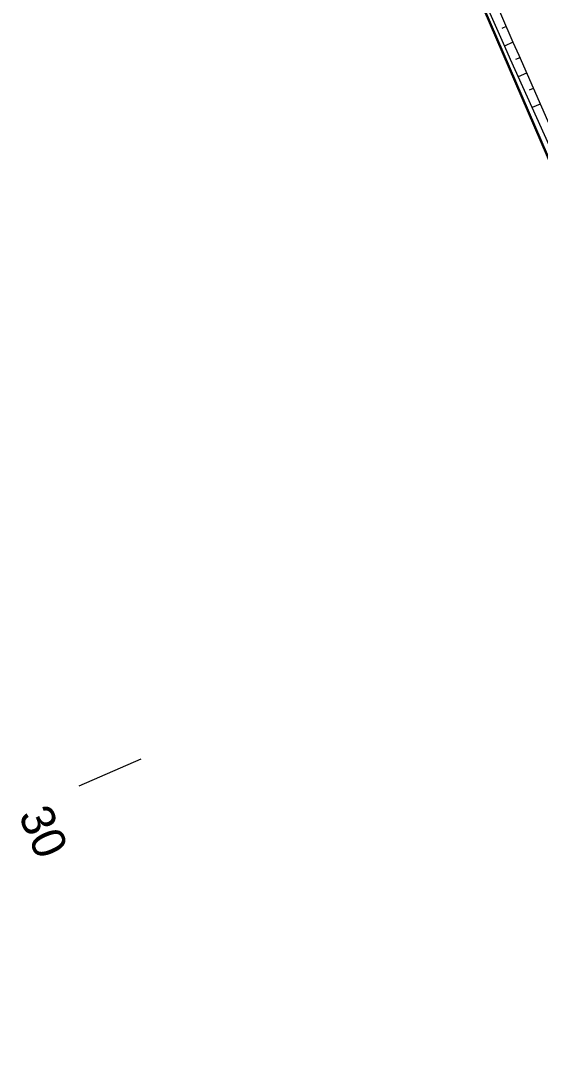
# Model space of a CAD drawing. Header units: metres. Extents: x 535356 to 535753, y 1836468 to 1836744.
# Drawn here: x 535440.1 to 535470.9, y 1836586.7 to 1836648.2 of the extents above; entities that cross this region are included whole.
import ezdxf

# ---------------------------------------------------------------- set-up
doc = ezdxf.new("R2010")
doc.units = ezdxf.units.M
doc.header["$MEASUREMENT"] = 0
for name, color, linetype, lineweight in [('Level 2', 1, 'Continuous', 0), ('Level 5', 1, 'Continuous', 0), ('Level 9', 1, 'Continuous', 0)]:
    doc.layers.add(name, color=color, linetype=linetype, lineweight=lineweight)
doc.styles.add('Style-CHAR_FAST_FONT', font='CHAR_FAST_FONT.shx')

msp = doc.modelspace()

# ---------------------------------------------------------------- linework, layer by layer
at = {"layer": 'Level 2', "color": 7, "linetype": 'Continuous', "lineweight": 0}
for p, q in [((535468.89, 1836647.86), (535468.63, 1836647.74)), ((535469.29, 1836646.94), (535468.78, 1836646.71)), ((535469.69, 1836646.02), (535469.44, 1836645.91)), ((535470.09, 1836645.11), (535469.6, 1836644.89)), ((535470.49, 1836644.19), (535470.25, 1836644.09)), ((535470.9, 1836643.27), (535470.43, 1836643.07)), ((535447.24, 1836604.49), (535443.58, 1836602.88))]:
    msp.add_line(p, q, dxfattribs=at)
at = {"layer": 'Level 2', "color": 7, "linetype": 'Continuous', "lineweight": 0, "flags": 128}
for points in [[(535445.78, 1836708.33), (535450.01, 1836693.03), (535454.77, 1836679.26), (535460.25, 1836665.9), (535468.78, 1836646.71), (535469.13, 1836645.94), (535477.01, 1836628.49), (535481.14, 1836619.38), (535484.87, 1836610.09), (535493.14, 1836591.88), (535499.16, 1836578.42), (535503.99, 1836567.16), (535509.14, 1836555.22), (535517.23, 1836536.93), (535525.33, 1836518.64), (535533.37, 1836500.33), (535541.5, 1836482.06), (535543.2, 1836478.24)], [(535446.38, 1836708.48), (535450.8, 1836693.29), (535455.63, 1836679.59), (535460.98, 1836666.21), (535469.29, 1836646.94), (535469.63, 1836646.16), (535477.33, 1836628.62), (535481.35, 1836619.47), (535485.37, 1836610.31), (535493.41, 1836592), (535499.34, 1836578.5), (535504.27, 1836567.28), (535509.49, 1836555.38), (535517.54, 1836537.06), (535525.58, 1836518.75), (535533.62, 1836500.44), (535541.66, 1836482.13), (535543.37, 1836478.24)]]:
    msp.add_lwpolyline(points, dxfattribs=at)
at = {"layer": 'Level 5', "color": 7, "linetype": 'Continuous', "lineweight": 30}
msp.add_line((535460.25, 1836665.9), (535481.22, 1836617.24), dxfattribs=at)
at = {"layer": 'Level 9', "color": 7, "linetype": 'Continuous', "lineweight": 0, "flags": 128}
msp.add_lwpolyline([(535445.78, 1836708.33), (535450.01, 1836693.03), (535454.77, 1836679.26), (535460.25, 1836665.9), (535468.78, 1836646.71), (535469.13, 1836645.94), (535477.01, 1836628.49), (535481.14, 1836619.38), (535484.87, 1836610.09), (535493.14, 1836591.88), (535499.16, 1836578.42), (535503.99, 1836567.16), (535509.14, 1836555.22), (535517.23, 1836536.93), (535525.33, 1836518.64), (535533.37, 1836500.33), (535541.5, 1836482.06), (535543.2, 1836478.24)], dxfattribs=at)

# ---------------------------------------------------------------- texts
at = {"layer": 'Level 2', "color": 7, "linetype": 'Continuous', "lineweight": 0, "insert": (535441.8, 1836601.97), "char_height": 2, "attachment_point": 1, "rotation": 293.707, "line_spacing_factor": 0.828316, "style": 'Style-CHAR_FAST_FONT'}
msp.add_mtext('30\\P', dxfattribs=at)

doc.saveas('drawing.dxf')
